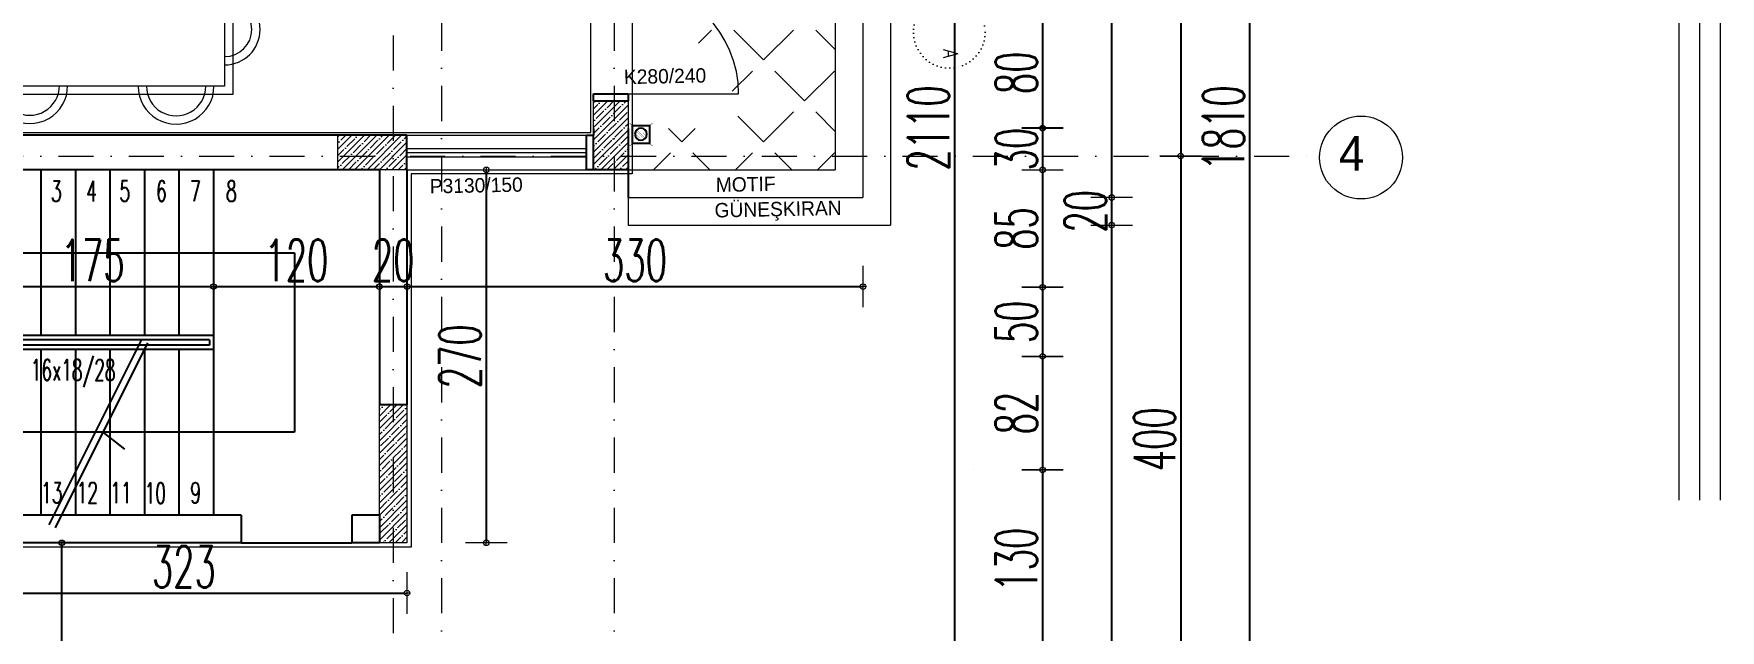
# Model space of a CAD drawing. Header units: millimetres. Extents: x -16104 to 67872, y -88009 to 12107.
# Drawn here: x 12612 to 13833, y 10157 to 10589 of the extents above; entities that cross this region are included whole.
import ezdxf
from ezdxf.enums import TextEntityAlignment as Align

# ---------------------------------------------------------------- set-up
doc = ezdxf.new("R2010")
doc.units = ezdxf.units.MM
doc.linetypes.add('ACAD_ISO07W100', pattern=[3, 0, -3])
doc.linetypes.add('DASHDOTX2', pattern=[50.8, 25.4, -12.7, 0, -12.7])
doc.layers.get('0').update_dxf_attribs({"color": 241})
for name, color, linetype, lineweight in [('AKS', 1, 'ACAD_ISO07W100', 5), ('akslar', 144, 'Continuous', 20), ('balkon', 6, 'Continuous', 5), ('c05', 32, 'Continuous', 13), ('duvar', 123, 'Continuous', 25), ('emsal&kolon', 1, 'Continuous', 5), ('kapı', 3, 'Continuous', 5), ('kolon', 1, 'Continuous', 5), ('merdiven', 4, 'Continuous', 25), ('OLCU', 54, 'Continuous', 13), ('pencere', 5, 'Continuous', 5), ('POZ', 36, 'Continuous', 18), ('SıVA', 40, 'Continuous', 9), ('tefriş', 30, 'Continuous', 5), ('ÖLÇÜ', 252, 'Continuous', 20)]:
    doc.layers.add(name, color=color, linetype=linetype, lineweight=lineweight)
doc.styles.add('DIM', font='Txttw.shx', dxfattribs={"width": 0.6})
doc.styles.add('DIMENSIONS', font='simplex', dxfattribs={"width": 0.8})
doc.styles.add('M2', font='stylu.ttf', dxfattribs={"height": 10})
doc.dimstyles.new('50', dxfattribs={"dimscale": 0, "dimtxt": 30, "dimasz": 1, "dimexe": 0, "dimexo": 2, "dimgap": 4, "dimtad": 1, "dimdec": 0, "dimzin": 0, "dimdsep": 46, "dimtxsty": 'DIM', "dimblk1": 'DOT', "dimblk2": 'DOT', "dimsah": 1, "dimcen": 1.5, "dimdle": 3, "dimse1": 1, "dimse2": 1, "dimclrd": 256, "dimclre": 9, "dimclrt": 256, "dimadec": 0, "dimazin": 0, "dimtfac": 0.24, "dimtdec": 0, "dimtix": 1, "dimtmove": 2, "dimatfit": 3, "dimldrblk": 'DOT', "dimfxl": 0, "dimtolj": 1, "dimtzin": 15, "dimarcsym": 0})
pattern_1 = [(45, (0, 0), (-4.490128, 4.490128), []), (45, (4.49, 0), (-4.490128, 4.490128), [7.9375, -1.5875, 0, -1.5875])]

# ---------------------------------------------------------------- blocks, each defined once
blk = doc.blocks.new('DOT')
for p, q in [((0, 15), (0, -15)), ((-2, 0), (0, 0)), ((2, 0), (0, 0))]:
    blk.add_line(p, q)
blk.add_circle((0, 0), 2)
blk = doc.blocks.new('*D650')
at = {"layer": 'Defpoints', "color": 0, "transparency": 16777216}
for p in [(13292.2, 10600), (13292.2, 10520.3), (13342.2, 10520.3)]:
    blk.add_point(p, dxfattribs=at)
at = {"layer": 'OLCU', "lineweight": -2, "transparency": 16777216}
blk.add_line((13342.2, 10599), (13342.2, 10521.3), dxfattribs=at)
for p, rotation in [((13342.2, 10600), 90), ((13342.2, 10520.3), 270)]:
    blk.add_blockref('DOT', p, dxfattribs=dict(at, rotation=rotation))
at = {"layer": 'OLCU', "transparency": 16777216, "insert": (13323.2, 10560.2), "char_height": 30, "attachment_point": 5, "rotation": 90, "style": 'DIM'}
blk.add_mtext('\\A1;80', dxfattribs=at)
blk = doc.blocks.new('*D651')
at = {"layer": 'Defpoints', "color": 0, "transparency": 16777216}
for p in [(13292.2, 10520), (13292.2, 10490), (13342.2, 10490)]:
    blk.add_point(p, dxfattribs=at)
at = {"layer": 'OLCU', "lineweight": -2, "transparency": 16777216}
for p, q in [((13342.2, 10521), (13342.2, 10522)), ((13342.2, 10520), (13342.2, 10490)), ((13342.2, 10489), (13342.2, 10488))]:
    blk.add_line(p, q, dxfattribs=at)
for p, rotation in [((13342.2, 10520), 270), ((13342.2, 10490), 90)]:
    blk.add_blockref('DOT', p, dxfattribs=dict(at, rotation=rotation))
at = {"layer": 'OLCU', "transparency": 16777216, "insert": (13323.2, 10505), "char_height": 30, "attachment_point": 5, "rotation": 90, "style": 'DIM'}
blk.add_mtext('\\A1;30', dxfattribs=at)
blk = doc.blocks.new('*D652')
at = {"layer": 'Defpoints', "color": 0, "transparency": 16777216}
for p in [(13292.2, 10490), (13292.2, 10405), (13342.2, 10405)]:
    blk.add_point(p, dxfattribs=at)
at = {"layer": 'OLCU', "lineweight": -2, "transparency": 16777216}
blk.add_line((13342.2, 10489), (13342.2, 10406), dxfattribs=at)
for p, rotation in [((13342.2, 10490), 90), ((13342.2, 10405), 270)]:
    blk.add_blockref('DOT', p, dxfattribs=dict(at, rotation=rotation))
at = {"layer": 'OLCU', "transparency": 16777216, "insert": (13323.2, 10447.5), "char_height": 30, "attachment_point": 5, "rotation": 90, "style": 'DIM'}
blk.add_mtext('\\A1;85', dxfattribs=at)
blk = doc.blocks.new('*D653')
at = {"layer": 'Defpoints', "color": 0, "transparency": 16777216}
for p in [(13292.2, 10405), (13292.2, 10355), (13342.2, 10355)]:
    blk.add_point(p, dxfattribs=at)
at = {"layer": 'OLCU', "lineweight": -2, "transparency": 16777216}
blk.add_line((13342.2, 10404), (13342.2, 10356), dxfattribs=at)
for p, rotation in [((13342.2, 10405), 90), ((13342.2, 10355), 270)]:
    blk.add_blockref('DOT', p, dxfattribs=dict(at, rotation=rotation))
at = {"layer": 'OLCU', "transparency": 16777216, "insert": (13323.2, 10380), "char_height": 30, "attachment_point": 5, "rotation": 90, "style": 'DIM'}
blk.add_mtext('\\A1;50', dxfattribs=at)
blk = doc.blocks.new('*D1045')
at = {"layer": 'Defpoints', "color": 0, "transparency": 16777216}
for p in [(13292.2, 10355), (13292.2, 10272.8), (13342.2, 10272.8)]:
    blk.add_point(p, dxfattribs=at)
at = {"layer": 'OLCU', "lineweight": -2, "transparency": 16777216}
blk.add_line((13342.2, 10354), (13342.2, 10273.8), dxfattribs=at)
for p, rotation in [((13342.2, 10355), 90), ((13342.2, 10272.8), 270)]:
    blk.add_blockref('DOT', p, dxfattribs=dict(at, rotation=rotation))
at = {"layer": 'OLCU', "transparency": 16777216, "insert": (13323.2, 10313.9), "char_height": 30, "attachment_point": 5, "rotation": 90, "style": 'DIM'}
blk.add_mtext('\\A1;82', dxfattribs=at)
blk = doc.blocks.new('*D654')
at = {"layer": 'Defpoints', "color": 0, "transparency": 16777216}
for p in [(13292.2, 10272.8), (13292.2, 10142.8), (13342.2, 10142.8)]:
    blk.add_point(p, dxfattribs=at)
at = {"layer": 'OLCU', "lineweight": -2, "transparency": 16777216}
blk.add_line((13342.2, 10271.8), (13342.2, 10143.8), dxfattribs=at)
for p, rotation in [((13342.2, 10272.8), 90), ((13342.2, 10142.8), 270)]:
    blk.add_blockref('DOT', p, dxfattribs=dict(at, rotation=rotation))
at = {"layer": 'OLCU', "transparency": 16777216, "insert": (13323.2, 10207.8), "char_height": 30, "attachment_point": 5, "rotation": 90, "style": 'DIM'}
blk.add_mtext('\\A1;130', dxfattribs=at)
blk = doc.blocks.new('*D658')
at = {"layer": 'Defpoints', "color": 0, "transparency": 16777216}
for p in [(13357.2, 10450), (13392.2, 9705.5), (13392.2, 9705.5)]:
    blk.add_point(p, dxfattribs=at)
at = {"layer": 'OLCU', "lineweight": -2, "transparency": 16777216}
blk.add_line((13392.2, 10449), (13392.2, 9706.5), dxfattribs=at)
for p, rotation in [((13392.2, 10450), 90), ((13392.2, 9705.5), 270)]:
    blk.add_blockref('DOT', p, dxfattribs=dict(at, rotation=rotation))
at = {"layer": 'OLCU', "transparency": 16777216, "insert": (13373.2, 10077.8), "char_height": 30, "attachment_point": 5, "rotation": 90, "style": 'DIM'}
blk.add_mtext('\\A1;745', dxfattribs=at)
blk = doc.blocks.new('*D661')
at = {"layer": 'Defpoints', "color": 0, "transparency": 16777216}
for p in [(13457.2, 11425), (13492.2, 11425), (13457.2, 9615.5)]:
    blk.add_point(p, dxfattribs=at)
at = {"layer": 'OLCU', "lineweight": -2, "transparency": 16777216}
blk.add_line((13492.2, 9616.5), (13492.2, 11424), dxfattribs=at)
for p, rotation in [((13492.2, 11425), 90), ((13492.2, 9615.5), 270)]:
    blk.add_blockref('DOT', p, dxfattribs=dict(at, rotation=rotation))
at = {"layer": 'OLCU', "transparency": 16777216, "insert": (13473.2, 10520.3), "char_height": 30, "attachment_point": 5, "rotation": 90, "style": 'DIM'}
blk.add_mtext('\\A1;1810', dxfattribs=at)
blk = doc.blocks.new('*D710')
at = {"layer": 'Defpoints', "color": 0, "transparency": 16777216}
for p in [(13292.2, 10984.7), (13292.2, 10470), (13392.2, 10470)]:
    blk.add_point(p, dxfattribs=at)
at = {"layer": 'OLCU', "lineweight": -2, "transparency": 16777216}
blk.add_line((13392.2, 10983.7), (13392.2, 10471), dxfattribs=at)
for p, rotation in [((13392.2, 10984.7), 90), ((13392.2, 10470), 270)]:
    blk.add_blockref('DOT', p, dxfattribs=dict(at, rotation=rotation))
at = {"layer": 'OLCU', "transparency": 16777216, "insert": (13373.2, 10727.4), "char_height": 30, "attachment_point": 5, "rotation": 90, "style": 'DIM'}
blk.add_mtext('\\A1;515', dxfattribs=at)
blk = doc.blocks.new('*D731')
at = {"layer": 'Defpoints', "color": 0, "transparency": 16777216}
for p in [(13392.2, 10470), (13392.2, 10450), (13392.2, 10450)]:
    blk.add_point(p, dxfattribs=at)
at = {"layer": 'OLCU', "lineweight": -2, "transparency": 16777216}
for p, q in [((13392.2, 10471), (13392.2, 10472)), ((13392.2, 10470), (13392.2, 10450)), ((13392.2, 10449), (13392.2, 10448))]:
    blk.add_line(p, q, dxfattribs=at)
for p, rotation in [((13392.2, 10470), 270), ((13392.2, 10450), 90)]:
    blk.add_blockref('DOT', p, dxfattribs=dict(at, rotation=rotation))
at = {"layer": 'OLCU', "transparency": 16777216, "insert": (13373.2, 10460), "char_height": 30, "attachment_point": 5, "rotation": 90, "style": 'DIM'}
blk.add_mtext('\\A1;20', dxfattribs=at)
blk = doc.blocks.new('rb')
at = {"layer": 'tefriş'}
for points in [[(1548.4, 487.07), (1595.5, 487.07), (1595.5, 394.92), (1548.4, 394.92)], [(1551.4, 484.07), (1592.5, 484.07), (1592.5, 397.92), (1551.4, 397.92)]]:
    blk.add_lwpolyline(points, close=True, dxfattribs=at)
for centre, radius, start, end in [((1571.95, 484.07), 12.83, 0, 180), ((1571.95, 484.07), 9.83, 0, 180), ((1551.4, 466.84), 14.18, 90, 270), ((1551.4, 466.84), 11.18, 90, 270), ((1592.5, 466.49), 13.72, 270, 90), ((1592.5, 466.49), 10.72, 270, 90), ((1551.4, 415.62), 14.18, 90, 270), ((1592.29, 413.54), 13.72, 270, 90), ((1551.4, 415.62), 11.18, 90, 270), ((1592.29, 413.54), 10.72, 270, 90), ((1571.95, 397.92), 13.83, 180, 0), ((1571.95, 397.92), 10.83, 180, 0)]:
    blk.add_arc(centre, radius, start, end, dxfattribs=at)
blk = doc.blocks.new('*D754')
at = {"layer": 'Defpoints', "color": 0, "transparency": 16777216}
for p in [(13442.2, 10800), (13442.2, 10500), (13442.2, 10500)]:
    blk.add_point(p, dxfattribs=at)
at = {"layer": 'OLCU', "lineweight": -2, "transparency": 16777216}
blk.add_line((13442.2, 10799), (13442.2, 10501), dxfattribs=at)
for p, rotation in [((13442.2, 10800), 90), ((13442.2, 10500), 270)]:
    blk.add_blockref('DOT', p, dxfattribs=dict(at, rotation=rotation))
at = {"layer": 'OLCU', "transparency": 16777216, "insert": (13423.2, 10650), "char_height": 30, "attachment_point": 5, "rotation": 90, "style": 'DIM'}
blk.add_mtext('\\A1;300', dxfattribs=at)
blk = doc.blocks.new('*D755')
at = {"layer": 'Defpoints', "color": 0, "transparency": 16777216}
for p in [(13442.2, 10500), (13442.2, 10090), (13442.2, 10090)]:
    blk.add_point(p, dxfattribs=at)
at = {"layer": 'OLCU', "lineweight": -2, "transparency": 16777216}
blk.add_line((13442.2, 10499), (13442.2, 10091), dxfattribs=at)
for p, rotation in [((13442.2, 10500), 90), ((13442.2, 10090), 270)]:
    blk.add_blockref('DOT', p, dxfattribs=dict(at, rotation=rotation))
at = {"layer": 'OLCU', "transparency": 16777216, "insert": (13423.2, 10295), "char_height": 30, "attachment_point": 5, "rotation": 90, "style": 'DIM'}
blk.add_mtext('\\A1;400', dxfattribs=at)
blk = doc.blocks.new('*D425')
at = {"layer": 'Defpoints', "color": 0, "transparency": 16777216}
for p in [(13278.5, 11575), (13278.5, 9465.5), (13278.5, 9465.5)]:
    blk.add_point(p, dxfattribs=at)
at = {"layer": 'OLCU', "lineweight": -2, "transparency": 16777216}
blk.add_line((13278.5, 11574), (13278.5, 9466.5), dxfattribs=at)
for p, rotation in [((13278.5, 11575), 90), ((13278.5, 9465.5), 270)]:
    blk.add_blockref('DOT', p, dxfattribs=dict(at, rotation=rotation))
at = {"layer": 'OLCU', "transparency": 16777216, "insert": (13259.5, 10520.3), "char_height": 30, "attachment_point": 5, "rotation": 90, "style": 'DIM'}
blk.add_mtext('\\A1;2110', dxfattribs=at)
blk = doc.blocks.new('*D2001')
at = {"layer": 'Defpoints', "color": 0, "transparency": 16777216}
for p in [(12567.2, 10405.5), (12742.2, 10405.5), (12742.2, 10405.5)]:
    blk.add_point(p, dxfattribs=at)
at = {"layer": 'OLCU', "lineweight": -2, "transparency": 16777216}
blk.add_line((12568.2, 10405.5), (12741.2, 10405.5), dxfattribs=at)
at = {"layer": 'OLCU', "lineweight": -2, "transparency": 16777216, "rotation": 180}
blk.add_blockref('DOT', (12567.2, 10405.5), dxfattribs=at)
at = {"layer": 'OLCU', "lineweight": -2, "transparency": 16777216}
blk.add_blockref('DOT', (12742.2, 10405.5), dxfattribs=at)
at = {"layer": 'OLCU', "transparency": 16777216, "insert": (12654.7, 10424.5), "char_height": 30, "attachment_point": 5, "style": 'DIM'}
blk.add_mtext('\\A1;175', dxfattribs=at)
blk = doc.blocks.new('*D2002')
at = {"layer": 'Defpoints', "color": 0, "transparency": 16777216}
for p in [(12742.2, 10405.5), (12862.2, 10405.5), (12862.2, 10405.5)]:
    blk.add_point(p, dxfattribs=at)
at = {"layer": 'OLCU', "lineweight": -2, "transparency": 16777216}
blk.add_line((12743.2, 10405.5), (12861.2, 10405.5), dxfattribs=at)
at = {"layer": 'OLCU', "lineweight": -2, "transparency": 16777216, "rotation": 180}
blk.add_blockref('DOT', (12742.2, 10405.5), dxfattribs=at)
at = {"layer": 'OLCU', "lineweight": -2, "transparency": 16777216}
blk.add_blockref('DOT', (12862.2, 10405.5), dxfattribs=at)
at = {"layer": 'OLCU', "transparency": 16777216, "insert": (12802.2, 10424.5), "char_height": 30, "attachment_point": 5, "style": 'DIM'}
blk.add_mtext('\\A1;120', dxfattribs=at)
blk = doc.blocks.new('*D2003')
at = {"layer": 'Defpoints', "color": 0, "transparency": 16777216}
for p in [(12862.2, 10405.5), (12882.2, 10405.5), (12882.2, 10405.5)]:
    blk.add_point(p, dxfattribs=at)
at = {"layer": 'OLCU', "lineweight": -2, "transparency": 16777216}
for p, q in [((12861.2, 10405.5), (12860.2, 10405.5)), ((12862.2, 10405.5), (12882.2, 10405.5)), ((12883.2, 10405.5), (12884.2, 10405.5))]:
    blk.add_line(p, q, dxfattribs=at)
blk.add_blockref('DOT', (12862.2, 10405.5), dxfattribs=at)
at = {"layer": 'OLCU', "lineweight": -2, "transparency": 16777216, "rotation": 180}
blk.add_blockref('DOT', (12882.2, 10405.5), dxfattribs=at)
at = {"layer": 'OLCU', "transparency": 16777216, "insert": (12872.2, 10424.5), "char_height": 30, "attachment_point": 5, "style": 'DIM'}
blk.add_mtext('\\A1;20', dxfattribs=at)
blk = doc.blocks.new('A$C412C2498')
at = {"color": 5, "const_width": 0.6}
for points in [[(3.6, 24.3), (0.2, 27)], [(23.8, 24.3), (27.3, 27)], [(3.6, 3), (0.2, 0.2)], [(23.8, 3), (27.3, 0.2)]]:
    blk.add_lwpolyline(points, dxfattribs=at)
at = {"color": 5}
blk.add_lwpolyline([(23.8, 24.3), (3.6, 24.3), (3.6, 3), (23.8, 3)], close=True, dxfattribs=at)
at = {"const_width": 0.1}
for points in [[(6.7, 12.2), (14.6, 20.2)], [(6.8, 14.5), (12.4, 20.1)], [(7.1, 10.4), (16.4, 19.7)], [(7.9, 9.1), (17.8, 19)], [(8.8, 8), (18.9, 18.1)], [(10, 7.1), (19.8, 16.9)], [(11.3, 6.4), (20.4, 15.6)], [(13, 6), (20.8, 13.8)], [(14.8, 6.1), (20.8, 12.1)], [(17.4, 7), (19.8, 9.4)]]:
    blk.add_lwpolyline(points, dxfattribs=at)
blk.add_circle((13.7, 13.1), 7.12)
blk = doc.blocks.new('A$C5E2C1EC0')
at = {"xscale": 0.6105719971092185, "yscale": 0.6105719971092185, "zscale": 0.6105719971092185}
blk.add_blockref('A$C412C2498', (0, 0), dxfattribs=at)
blk = doc.blocks.new('*D2406')
at = {"layer": 'Defpoints', "color": 0, "transparency": 16777216}
for p in [(12882.2, 10405.5), (13212.2, 10405.5), (13212.2, 10405.5)]:
    blk.add_point(p, dxfattribs=at)
at = {"layer": 'OLCU', "lineweight": -2, "transparency": 16777216}
blk.add_line((12883.2, 10405.5), (13211.2, 10405.5), dxfattribs=at)
at = {"layer": 'OLCU', "lineweight": -2, "transparency": 16777216, "rotation": 180}
blk.add_blockref('DOT', (12882.2, 10405.5), dxfattribs=at)
at = {"layer": 'OLCU', "lineweight": -2, "transparency": 16777216}
blk.add_blockref('DOT', (13212.2, 10405.5), dxfattribs=at)
at = {"layer": 'OLCU', "transparency": 16777216, "insert": (13047.2, 10424.5), "char_height": 30, "attachment_point": 5, "style": 'DIM'}
blk.add_mtext('\\A1;330', dxfattribs=at)
blk = doc.blocks.new('*D2409')
at = {"layer": 'Defpoints', "color": 0, "transparency": 16777216}
for p in [(12559.2, 10220), (12882.2, 10220), (12882.2, 10183.7)]:
    blk.add_point(p, dxfattribs=at)
at = {"layer": 'OLCU', "lineweight": -2, "transparency": 16777216}
blk.add_line((12560.2, 10183.7), (12881.2, 10183.7), dxfattribs=at)
at = {"layer": 'OLCU', "lineweight": -2, "transparency": 16777216, "rotation": 180}
blk.add_blockref('DOT', (12559.2, 10183.7), dxfattribs=at)
at = {"layer": 'OLCU', "lineweight": -2, "transparency": 16777216}
blk.add_blockref('DOT', (12882.2, 10183.7), dxfattribs=at)
at = {"layer": 'OLCU', "transparency": 16777216, "insert": (12720.7, 10202.7), "char_height": 30, "attachment_point": 5, "style": 'DIM'}
blk.add_mtext('\\A1;323', dxfattribs=at)
blk = doc.blocks.new('*D2413')
at = {"layer": 'Defpoints', "color": 0, "transparency": 16777216}
for p in [(12907.2, 10490), (12882.2, 10220), (12939.6, 10220)]:
    blk.add_point(p, dxfattribs=at)
at = {"layer": 'OLCU', "lineweight": -2, "transparency": 16777216}
blk.add_line((12939.6, 10489), (12939.6, 10221), dxfattribs=at)
for p, rotation in [((12939.6, 10490), 90), ((12939.6, 10220), 270)]:
    blk.add_blockref('DOT', p, dxfattribs=dict(at, rotation=rotation))
at = {"layer": 'OLCU', "transparency": 16777216, "insert": (12920.6, 10355), "char_height": 30, "attachment_point": 5, "rotation": 90, "style": 'DIM'}
blk.add_mtext('\\A1;270', dxfattribs=at)
blk = doc.blocks.new('*D2414')
at = {"layer": 'Defpoints', "color": 0, "transparency": 16777216}
for p in [(12559.2, 10220), (12632.4, 10220), (12559.2, 9465.5)]:
    blk.add_point(p, dxfattribs=at)
at = {"layer": 'OLCU', "lineweight": -2, "transparency": 16777216}
blk.add_line((12632.4, 9466.5), (12632.4, 10219), dxfattribs=at)
for p, rotation in [((12632.4, 10220), 90), ((12632.4, 9465.5), 270)]:
    blk.add_blockref('DOT', p, dxfattribs=dict(at, rotation=rotation))
at = {"layer": 'OLCU', "transparency": 16777216, "insert": (12613.4, 9842.8), "char_height": 30, "attachment_point": 5, "rotation": 90, "style": 'DIM'}
blk.add_mtext('\\A1;755', dxfattribs=at)

msp = doc.modelspace()

# ---------------------------------------------------------------- hatches: boundary and pattern name
at = {"layer": 'kolon'}
h = msp.add_hatch(dxfattribs=at)
h.set_pattern_fill('ANSI35,_O', color=256)
h.set_pattern_definition(pattern_1)
h.paths.add_polyline_path([(13032.2, 10540), (13017.2, 10540), (13017.2, 10500), (13032.2, 10500)])
h.paths.add_polyline_path([(13042.2, 10540), (13032.2, 10540), (13032.2, 10500), (13042.2, 10500)])
h.paths.add_polyline_path([(13032.2, 10500), (13032.2, 10490), (13042.2, 10490), (13042.2, 10500)])
h.paths.add_polyline_path([(13017.2, 10500), (13017.2, 10490), (13032.2, 10490), (13032.2, 10500)])
h = msp.add_hatch(dxfattribs=at)
h.set_pattern_fill('ANSI35,_O', color=256)
h.set_pattern_definition([(45, (3602.555, 1e-10), (-4.490128, 4.490128), []), (45, (3607.0454, 1e-10), (-4.490128, 4.490128), [7.9375, -1.5875, 0, -1.5875])])
h.paths.add_polyline_path([(12832.2, 10515), (12832.2, 10500), (12872.2, 10500), (12872.2, 10515)])
h.paths.add_polyline_path([(12832.2, 10500), (12832.2, 10490), (12872.2, 10490), (12872.2, 10500)])
h.paths.add_polyline_path([(12872.2, 10500), (12872.2, 10490), (12882.2, 10490), (12882.2, 10500)])
h.paths.add_polyline_path([(12872.2, 10515), (12872.2, 10500), (12882.2, 10500), (12882.2, 10515)])
h = msp.add_hatch(dxfattribs=at)
h.set_pattern_fill('ANSI35,_O', color=256)
h.set_pattern_definition(pattern_1)
h.paths.add_polyline_path([(12882.2, 10320), (12862.2, 10320), (12862.2, 10220), (12882.2, 10220)])
at = {"layer": 'ÖLÇÜ'}
h = msp.add_hatch(dxfattribs=at)
h.set_pattern_fill('ANGLE,_O', color=256, scale=6, angle=45)
h.set_pattern_definition([(45, (-3603.393, 17059.605), (-29.63485, 29.63485), [30.48, -11.43]), (135, (-3603.393, 17059.605), (-29.63485, -29.63485), [30.48, -11.43])])
h.paths.add_polyline_path([(13192.2, 10984.7), (13127.2, 10984.7, -0.079624), (13123.1, 10959.7), (13192.2, 10959.7)])
h.paths.add_polyline_path([(13192.2, 10959.7), (13123.1, 10959.7, -0.323907), (13047.2, 10904.7), (13047.2, 10959.7), (13042.2, 10959.7), (13042.2, 10780), (13192.2, 10780)])
h.paths.add_polyline_path([(13192.2, 10780), (13042.2, 10780), (13042.2, 10765), (13042.2, 10635), (13042.2, 10600, -0.131404), (13082.1, 10589.4), (13192.2, 10589.4)])
h.paths.add_polyline_path([(13192.2, 10589.4), (13082.1, 10589.4, -0.268211), (13122.2, 10520), (13042.2, 10520), (13042.2, 10500), (13192.2, 10500)])
h.paths.add_polyline_path([(13192.2, 10500), (13042.2, 10500), (13042.2, 10490), (13192.2, 10490)])
h.paths.add_polyline_path([(13063.9, 10653.7), (13064.1, 10744.2), (13046.4, 10744.3), (13046.1, 10653.8)], flags=24)
h.paths.add_polyline_path([(13075.3, 10746.8), (13163.2, 10746.8), (13163.2, 10717), (13075.3, 10717)], flags=24)
h.paths.add_polyline_path([(13075.5, 10778.7), (13179.6, 10778.7), (13179.6, 10751.8), (13075.5, 10751.8)], flags=24)

# ---------------------------------------------------------------- linework, layer by layer
for p, q in [((13017.2, 10540), (13017.2, 10545)), ((13042.2, 10545), (13042.2, 10540)), ((13017.2, 10490), (13017.2, 10515)), ((12862.2, 10240), (12862.2, 10220)), ((12762.2, 10220), (12842.2, 10220))]:
    msp.add_line(p, q)
at = {"layer": 'AKS', "color": 1, "linetype": 'ACAD_ISO07W100'}
msp.add_circle((13274.7, 10589.6), 25.9, dxfattribs=at)
at = {"layer": 'AKS', "linetype": 'ByBlock'}
msp.add_circle((13572.7, 10498.9), 30, dxfattribs=at)
at = {"layer": 'akslar', "linetype": 'DASHDOTX2'}
for p, q in [((12907.2, 11925), (12907.2, 9115.5)), ((13032.2, 11925), (13032.2, 9115.5)), ((12872.2, 11910.6), (12872.2, 9101.1)), ((10492.2, 10500), (13542.2, 10500))]:
    msp.add_line(p, q, dxfattribs=at)
at = {"layer": 'balkon'}
for p, q in [((13192.2, 10984.7), (13192.2, 10490)), ((13212.2, 10984.7), (13212.2, 10470)), ((13232.2, 10984.7), (13232.2, 10450)), ((13042.2, 10490), (13192.2, 10490)), ((13042.2, 10470), (13212.2, 10470)), ((13042.2, 10470), (13042.2, 10450)), ((13042.2, 10450), (13232.2, 10450))]:
    msp.add_line(p, q, dxfattribs=at)
at = {"layer": 'c05'}
for points in [[(13832.7, 8939.6), (13832.7, 8729.3), (10302.4, 8729.3), (10302.4, 12107.1), (13832.7, 12107.1), (13832.7, 10251)], [(13817.7, 8939.6), (13817.7, 8744.3), (10317.4, 8744.3), (10317.4, 12092.1), (13817.7, 12092.1), (13817.7, 10251)], [(13802.7, 8939.6), (13802.7, 8759.3), (10332.4, 8759.3), (10332.4, 12077.1), (13802.7, 12077.1), (13802.7, 10251)]]:
    msp.add_lwpolyline(points, dxfattribs=at)
at = {"layer": 'duvar'}
for p, q in [((13017.2, 10545), (13042.2, 10545)), ((13017.2, 10540), (13042.2, 10540)), ((12882.2, 10515), (12417.2, 10515)), ((12882.2, 10490), (12882.2, 10515)), ((13012.2, 10515), (13017.2, 10515)), ((13012.2, 10490), (13012.2, 10515)), ((13017.2, 10520), (13017.2, 10515)), ((13042.2, 10520), (13042.2, 10490)), ((12862.2, 10490), (12434.2, 10490)), ((12862.2, 10490), (12862.2, 10320)), ((12882.2, 10490), (12882.2, 10320)), ((13017.2, 10490), (13012.2, 10490)), ((13042.2, 10490), (13017.2, 10490)), ((13042.2, 10490), (13042.2, 10470)), ((12567.2, 10430), (12800.8, 10430)), ((12800.8, 10430), (12800.8, 10300)), ((12690, 10367.1), (12623.1, 10233.1)), ((12694.5, 10364.8), (12627.6, 10230.9)), ((12742.2, 10370), (12742.2, 10360)), ((12882.2, 10320), (12862.2, 10320)), ((12800.8, 10300), (12567.2, 10300)), ((12662.1, 10300), (12677.8, 10287.8)), ((12762.2, 10240), (12447.2, 10240)), ((12762.2, 10240), (12762.2, 10220)), ((12862.2, 10240), (12842.2, 10240)), ((12842.2, 10240), (12842.2, 10220)), ((12762.2, 10220), (12559.2, 10220)), ((12762.2, 10220), (12559.2, 10220)), ((12862.2, 10220), (12842.2, 10220)), ((12862.2, 10220), (12842.2, 10220))]:
    msp.add_line(p, q, dxfattribs=at)
at = {"layer": 'emsal&kolon'}
for points in [[(13042.2, 10490), (13017.2, 10490), (13017.2, 10540), (13042.2, 10540), (13042.2, 10490)], [(12832.2, 10490), (12832.2, 10515), (12882.2, 10515), (12882.2, 10490), (12832.2, 10490)], [(12862.2, 10320), (12882.2, 10320), (12882.2, 10220), (12862.2, 10220), (12862.2, 10320)]]:
    msp.add_lwpolyline(points, dxfattribs=at)
at = {"layer": 'kapı'}
msp.add_line((13042.2, 10545), (13122.2, 10545), dxfattribs=at)
msp.add_arc((13042.2, 10545), 80, 0, 90, dxfattribs=at)
at = {"layer": 'merdiven'}
for p, q in [((12617.2, 10490), (12617.2, 10370)), ((12642.2, 10490), (12642.2, 10370)), ((12667.2, 10490), (12667.2, 10370)), ((12692.2, 10490), (12692.2, 10370)), ((12717.2, 10490), (12717.2, 10370)), ((12742.2, 10490), (12742.2, 10370)), ((12742.2, 10370), (12567.2, 10370)), ((12739.2, 10367), (12570.2, 10367)), ((12739.2, 10367), (12739.2, 10363)), ((12742.2, 10360), (12567.2, 10360)), ((12739.2, 10363), (12570.2, 10363)), ((12617.2, 10360), (12617.2, 10240)), ((12642.2, 10360), (12642.2, 10240)), ((12667.2, 10360), (12667.2, 10240)), ((12692.2, 10360), (12692.2, 10240)), ((12717.2, 10360), (12717.2, 10240)), ((12742.2, 10360), (12742.2, 10240))]:
    msp.add_line(p, q, dxfattribs=at)
at = {"layer": 'OLCU'}
msp.add_line((13292.2, 10272.8), (13292.2, 10272.8), dxfattribs=at)
at = {"layer": 'pencere'}
for p, q in [((12882.2, 10515), (13012.2, 10515)), ((12882.2, 10505.5), (13012.2, 10505.5)), ((12882.2, 10502.5), (13012.2, 10502.5)), ((12882.2, 10499.5), (13012.2, 10499.5)), ((12882.2, 10490), (13012.2, 10490))]:
    msp.add_line(p, q, dxfattribs=at)
at = {"layer": 'SıVA'}
for points in [[(12582.2, 10217), (12582.2, 9702.5), (12447.2, 9702.5), (12447.2, 9442.5), (11665.2, 9442.5), (11665.2, 9612.5), (11445.2, 9612.5), (11445.2, 10467), (10983.2, 10467), (10983.2, 10981.7), (10813.2, 10981.7), (10813.2, 11434), (11103.2, 11434), (11103.2, 11604), (12925.2, 11604), (12925.2, 11434), (13215.2, 11434), (13215.2, 10981.7), (13045.2, 10981.7), (13045.2, 10487), (12885.2, 10487), (12885.2, 10217)], [(12419.2, 10812), (12419, 10758), (12414.2, 10758), (12414.2, 10542), (12419.2, 10542), (12419.2, 10517), (13015.2, 10517), (13015.2, 10600), (13015.2, 10982.7), (12990.2, 10982.7), (12990.2, 10997.7), (12507.2, 10997.7), (12414.2, 10997.7), (12414.2, 10852), (12414.2, 10852), (12413.9, 10812)]]:
    msp.add_lwpolyline(points, close=True, dxfattribs=at)

# ---------------------------------------------------------------- block references
at = {"ltscale": 50, "xscale": -1, "rotation": 180}
msp.add_blockref('A$C5E2C1EC0', (13043.2, 10523.8), dxfattribs=at)
at = {"layer": 'pencere', "xscale": 2, "yscale": 2, "zscale": 2, "rotation": 270}
msp.add_blockref('rb', (11782.1, 13735.5), dxfattribs=at)

# ---------------------------------------------------------------- texts
at = {"layer": 'AKS', "color": 1, "style": 'DIMENSIONS', "width": 0.8}
msp.add_text('A', height=10.4, rotation=269.5779, dxfattribs=at).set_placement((13275.6, 10573.9), align=Align.MIDDLE)
at = {"layer": 'AKS', "insert": (13556.6, 10514.5), "char_height": 25, "width": 35.659, "attachment_point": 1}
msp.add_mtext('4', dxfattribs=at)
at = {"layer": 'OLCU', "char_height": 15, "attachment_point": 5, "style": 'DIM'}
for s, insert in [('\\A1;3', (12628.4, 10474.6)), ('\\A1;4', (12653.9, 10474.6)), ('\\A1;5', (12678, 10474.6)), ('\\A1;6', (12704.5, 10474.6)), ('\\A1;7', (12729, 10474.6)), ('\\A1;8', (12755.1, 10474.6)), ('\\A1;16x18/28', (12640.6, 10342.6)), ('\\A1;13', (12625.1, 10256.3)), ('\\A1;12', (12650.9, 10256.3)), ('\\A1;11', (12675.2, 10256.3)), ('\\A1;10', (12700, 10255.9)), ('\\A1;9', (12729.2, 10256.3))]:
    msp.add_mtext(s, dxfattribs=dict(at, insert=insert))
at = {"layer": 'POZ', "style": 'M2', "flags": 4}
for tag, p in [('K280/240', (13039.3, 10552)), ('P3130/150', (12898.8, 10472.9)), ('MOTIF', (13105.8, 10473.9)), ('GÜNEŞKIRAN', (13104.9, 10455.5))]:
    msp.add_attdef(tag, p, 'K1 80/210', height=10.4, rotation=1.1392, dxfattribs=at)

# ---------------------------------------------------------------- dimensions: what is measured, and where the dimension line sits
at = {"layer": 'OLCU'}
for base, p1, p2, text, picture, middle in [((13278.5, 9465.5), (13278.5, 11575), (13278.5, 9465.5), '2110', '*D425', (13259.5, 10520.3)), ((13492.2, 11425), (13457.2, 9615.5), (13457.2, 11425), '1810', '*D661', (13473.2, 10520.3)), ((13442.2, 10500), (13442.2, 10800), (13442.2, 10500), '300', '*D754', (13423.2, 10650)), ((13442.2, 10090), (13442.2, 10500), (13442.2, 10090), '400', '*D755', (13423.2, 10295))]:
    dim = msp.add_linear_dim(base=base, p1=p1, p2=p2, angle=90, text=text, dimstyle='50', override={"dimscale": 1}, dxfattribs=at)
    dim.commit()
    dim.dimension.update_dxf_attribs({"geometry": picture, "text_midpoint": middle})
for base, p1, p2, picture, middle in [((13392.2, 10470), (13292.2, 10984.7), (13292.2, 10470), '*D710', (13373.2, 10727.4)), ((13342.2, 10520.3), (13292.2, 10600), (13292.2, 10520.3), '*D650', (13323.2, 10560.2)), ((13342.2, 10490), (13292.2, 10520), (13292.2, 10490), '*D651', (13323.2, 10505)), ((12939.6, 10220), (12907.2, 10490), (12882.2, 10220), '*D2413', (12920.6, 10355)), ((13342.2, 10405), (13292.2, 10490), (13292.2, 10405), '*D652', (13323.2, 10447.5)), ((13392.2, 10450), (13392.2, 10470), (13392.2, 10450), '*D731', (13373.2, 10460)), ((13392.151171, 9705.5446397), (13357.151171, 10450.0446397), (13392.151171, 9705.5446397), '*D658', (13373.151171, 10077.7946397)), ((13342.2, 10355), (13292.2, 10405), (13292.2, 10355), '*D653', (13323.2, 10380)), ((13342.2, 10272.8), (13292.2, 10355), (13292.2, 10272.8), '*D1045', (13323.2, 10313.9)), ((13342.2, 10142.8), (13292.2, 10272.8), (13292.2, 10142.8), '*D654', (13323.2, 10207.8)), ((12632.4272795, 10220.0446397), (12559.151171, 9465.5446397), (12559.151171, 10220.0446397), '*D2414', (12613.4272795, 9842.7946397))]:
    dim = msp.add_linear_dim(base=base, p1=p1, p2=p2, angle=90, dimstyle='50', override={"dimscale": 1}, dxfattribs=at)
    dim.commit()
    dim.dimension.update_dxf_attribs({"geometry": picture, "text_midpoint": middle})
for base, p1, p2, picture, middle in [((12742.2, 10405.5), (12567.2, 10405.5), (12742.2, 10405.5), '*D2001', (12654.7, 10424.5)), ((12862.2, 10405.5), (12742.2, 10405.5), (12862.2, 10405.5), '*D2002', (12802.2, 10424.5)), ((12882.2, 10405.5), (12862.2, 10405.5), (12882.2, 10405.5), '*D2003', (12872.2, 10424.5)), ((13212.2, 10405.5), (12882.2, 10405.5), (13212.2, 10405.5), '*D2406', (13047.2, 10424.5)), ((12882.2, 10183.7), (12559.2, 10220), (12882.2, 10220), '*D2409', (12720.7, 10202.7))]:
    dim = msp.add_linear_dim(base=base, p1=p1, p2=p2, dimstyle='50', override={"dimscale": 1}, dxfattribs=at)
    dim.commit()
    dim.dimension.update_dxf_attribs({"geometry": picture, "text_midpoint": middle})

doc.saveas('drawing.dxf')
